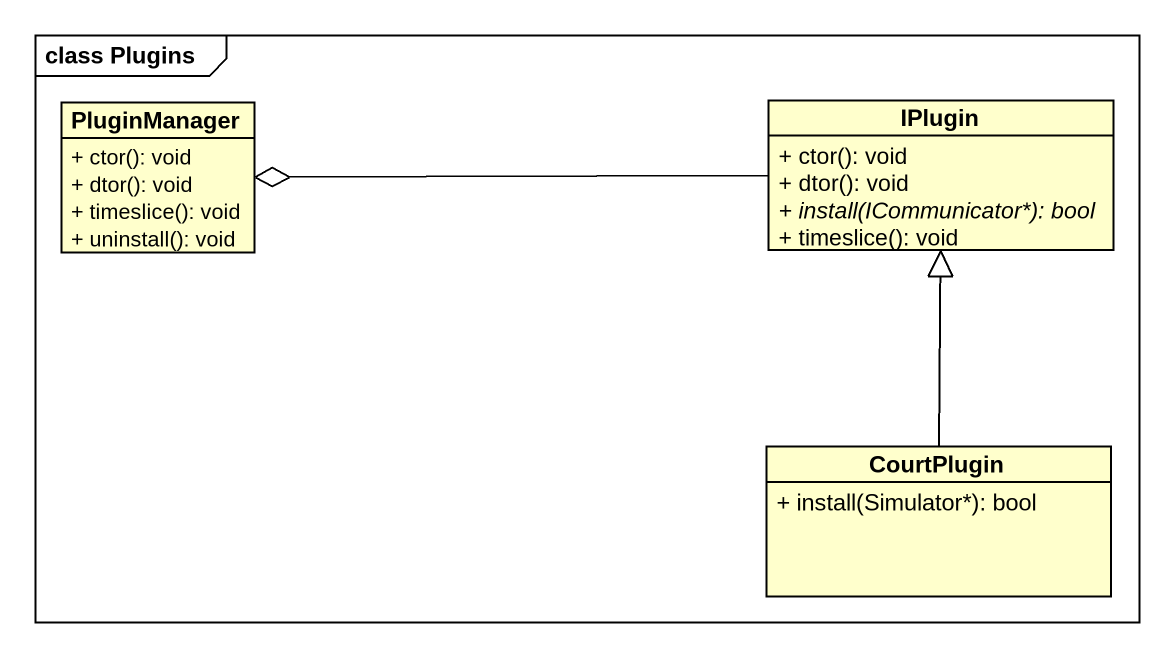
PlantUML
@startuml
mainframe class Plugins
hide circle
hide empty members
skinparam classAttributeIconSize 0
class PluginManager {
  + ctor(): void
  + dtor(): void
  + timeslice(): void
  + uninstall(): void
}
class IPlugin {
  + ctor(): void
  + dtor(): void
  {abstract} + install(ICommunicator*): bool
  + timeslice(): void
}
class CourtPlugin {
  + install(Simulator*): bool
}
IPlugin -left-o PluginManager
CourtPlugin -up-|> IPlugin
@enduml
